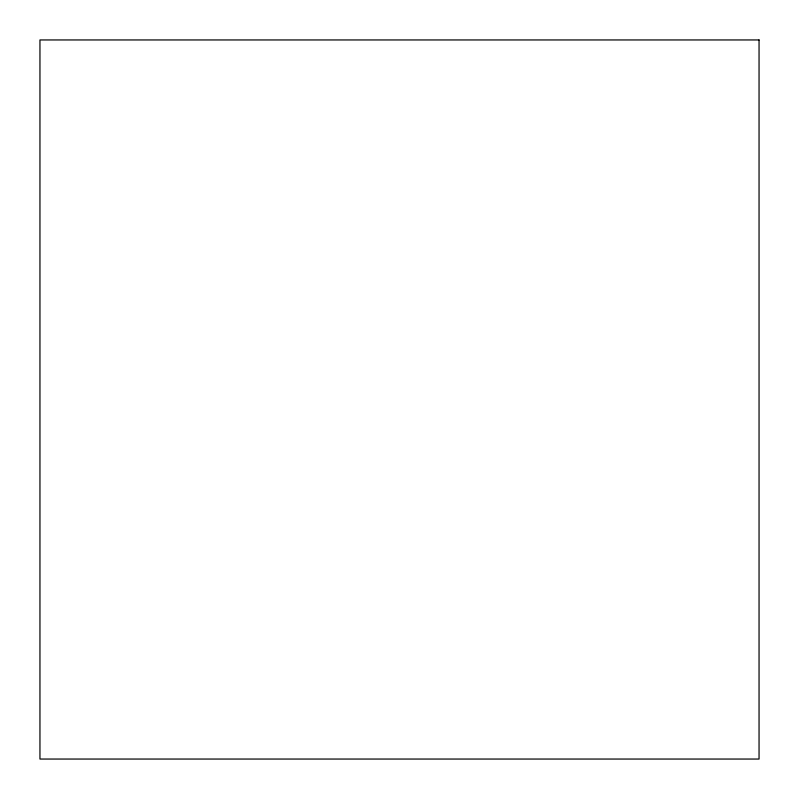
<?xml version="1.0" encoding="UTF-8"?>
<svg xmlns="http://www.w3.org/2000/svg" width="799" height="799" viewBox="0 0 799 799"><rect width="100%" height="100%" fill="white"/><g stroke="black" fill="none" stroke-linecap="round" stroke-linejoin="round"><path stroke-width="1.2" d="M759.05 39.95L39.95 39.95L39.95 759.05L759.05 759.05L759.05 39.95"/></g></svg>
